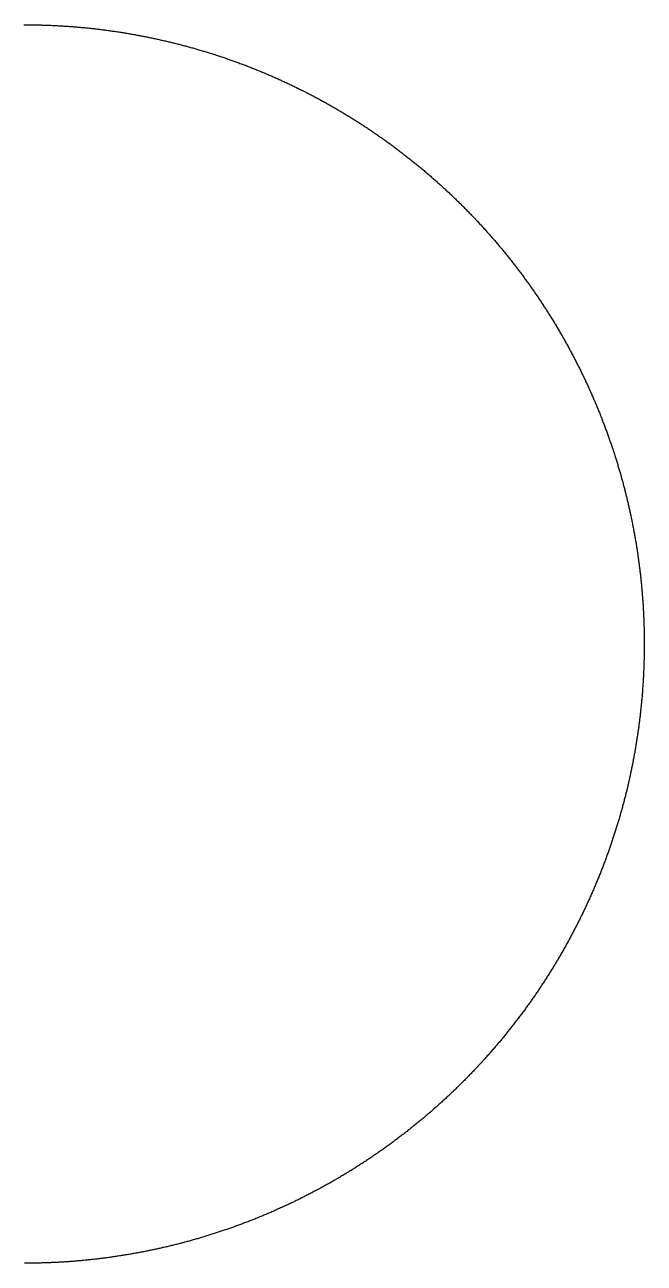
# Model space of a CAD drawing. Header units: metres. Extents: x -238 to 237, y -238 to 237.
# Drawn here: x -0.1 to 237.5, y -237.6 to 237.5 of the extents above; entities that cross this region are included whole.
import ezdxf

# ---------------------------------------------------------------- set-up
doc = ezdxf.new("R2010")
doc.units = ezdxf.units.M

msp = doc.modelspace()

# ---------------------------------------------------------------- linework, layer by layer
msp.add_lwpolyline([(-0.41, 237.48), (0.01, 237.48), (0.42, 237.48), (0.84, 237.48), (1.25, 237.48), (1.67, 237.48), (2.08, 237.47), (2.5, 237.47), (2.91, 237.46), (3.33, 237.46), (3.74, 237.45), (4.15, 237.44), (4.57, 237.44), (4.98, 237.43), (5.4, 237.42), (5.81, 237.41), (6.23, 237.4), (6.64, 237.39), (7.06, 237.37), (7.47, 237.36), (7.89, 237.35), (8.3, 237.33), (8.72, 237.32), (9.13, 237.3), (9.54, 237.29), (9.96, 237.27), (10.37, 237.25), (10.79, 237.23), (11.2, 237.21), (11.62, 237.19), (12.03, 237.17), (12.45, 237.15), (12.86, 237.13), (13.27, 237.1), (13.69, 237.08), (14.1, 237.06), (14.52, 237.03), (14.93, 237.01), (15.34, 236.98), (15.76, 236.95), (16.17, 236.92), (16.59, 236.89), (17, 236.87), (17.41, 236.83), (17.83, 236.8), (18.24, 236.77), (18.65, 236.74), (19.07, 236.71), (19.48, 236.67), (19.89, 236.64), (20.31, 236.6), (20.72, 236.57), (21.13, 236.53), (21.55, 236.49), (21.96, 236.45), (22.37, 236.42), (22.79, 236.38), (23.2, 236.34), (23.61, 236.29), (24.02, 236.25), (24.44, 236.21), (24.85, 236.17), (25.26, 236.12), (25.67, 236.08), (26.09, 236.03), (26.5, 235.99), (26.91, 235.94), (27.32, 235.89), (27.73, 235.84), (28.15, 235.8), (28.56, 235.75), (28.97, 235.7), (29.38, 235.64), (29.79, 235.59), (30.2, 235.54), (30.62, 235.49), (31.03, 235.43), (31.44, 235.38), (31.85, 235.32), (32.26, 235.27), (32.67, 235.21), (33.08, 235.15), (33.49, 235.09), (33.9, 235.03), (34.31, 234.97), (34.72, 234.91), (35.13, 234.85), (35.54, 234.79), (35.95, 234.73), (36.36, 234.66), (36.77, 234.6), (37.18, 234.54), (37.59, 234.47), (38, 234.4), (38.41, 234.34), (38.82, 234.27), (39.23, 234.2), (39.64, 234.13), (40.05, 234.06), (40.46, 233.99), (40.87, 233.92), (41.28, 233.85), (41.68, 233.78), (42.09, 233.7), (42.5, 233.63), (42.91, 233.55), (43.32, 233.48), (43.72, 233.4), (44.13, 233.33), (44.54, 233.25), (44.95, 233.17), (45.35, 233.09), (45.76, 233.01), (46.17, 232.93), (46.57, 232.85), (46.98, 232.77), (47.39, 232.68), (47.79, 232.6), (48.2, 232.52), (48.61, 232.43), (49.01, 232.35), (49.42, 232.26), (49.82, 232.17), (50.23, 232.09), (50.63, 232), (51.04, 231.91), (51.44, 231.82), (51.85, 231.73), (52.25, 231.64), (52.66, 231.55), (53.06, 231.45), (53.47, 231.36), (53.87, 231.27), (54.27, 231.17), (54.68, 231.08), (55.08, 230.98), (55.49, 230.88), (55.89, 230.79), (56.29, 230.69), (56.69, 230.59), (57.1, 230.49), (57.5, 230.39), (57.9, 230.29), (58.3, 230.19), (58.71, 230.09), (59.11, 229.98), (59.51, 229.88), (59.91, 229.77), (60.31, 229.67), (60.71, 229.56), (61.11, 229.46), (61.51, 229.35), (61.92, 229.24), (62.32, 229.13), (62.72, 229.02), (63.12, 228.91), (63.52, 228.8), (63.92, 228.69), (64.31, 228.58), (64.71, 228.47), (65.11, 228.35), (65.51, 228.24), (65.91, 228.12), (66.31, 228.01), (66.71, 227.89), (67.1, 227.77), (67.5, 227.66), (67.9, 227.54), (68.3, 227.42), (68.69, 227.3), (69.09, 227.18), (69.49, 227.06), (69.88, 226.94), (70.28, 226.81), (70.68, 226.69), (71.07, 226.57), (71.47, 226.44), (71.86, 226.32), (72.26, 226.19), (72.65, 226.06), (73.05, 225.94), (73.44, 225.81), (73.84, 225.68), (74.23, 225.55), (74.63, 225.42), (75.02, 225.29), (75.41, 225.16), (75.81, 225.03), (76.2, 224.89), (76.59, 224.76), (76.98, 224.62), (77.38, 224.49), (77.77, 224.35), (78.16, 224.22), (78.55, 224.08), (78.94, 223.94), (79.33, 223.81), (79.72, 223.67), (80.12, 223.53), (80.51, 223.39), (80.9, 223.24), (81.29, 223.1), (81.67, 222.96), (82.06, 222.82), (82.45, 222.67), (82.84, 222.53), (83.23, 222.38), (83.62, 222.24), (84.01, 222.09), (84.39, 221.94), (84.78, 221.8), (85.17, 221.65), (85.56, 221.5), (85.94, 221.35), (86.33, 221.2), (86.72, 221.05), (87.1, 220.9), (87.49, 220.74), (87.87, 220.59), (88.26, 220.44), (88.64, 220.28), (89.03, 220.13), (89.41, 219.97), (89.8, 219.81), (90.18, 219.66), (90.56, 219.5), (90.95, 219.34), (91.33, 219.18), (91.71, 219.02), (92.1, 218.86), (92.48, 218.7), (92.86, 218.54), (93.24, 218.37), (93.62, 218.21), (94, 218.05), (94.38, 217.88), (94.76, 217.72), (95.14, 217.55), (95.52, 217.38), (95.9, 217.22), (96.28, 217.05), (96.66, 216.88), (97.04, 216.71), (97.42, 216.54), (97.8, 216.37), (98.18, 216.2), (98.55, 216.03), (98.93, 215.85), (99.31, 215.68), (99.68, 215.51), (100.06, 215.33), (100.44, 215.16), (100.81, 214.98), (101.19, 214.8), (101.56, 214.63), (101.94, 214.45), (102.31, 214.27), (102.69, 214.09), (103.06, 213.91), (103.43, 213.73), (103.81, 213.55), (104.18, 213.37), (104.55, 213.19), (104.92, 213), (105.3, 212.82), (105.67, 212.64), (106.04, 212.45), (106.41, 212.26), (106.78, 212.08), (107.15, 211.89), (107.52, 211.7), (107.89, 211.52), (108.26, 211.33), (108.63, 211.14), (109, 210.95), (109.37, 210.76), (109.73, 210.56), (110.1, 210.37), (110.47, 210.18), (110.84, 209.99), (111.2, 209.79), (111.57, 209.6), (111.93, 209.4), (112.3, 209.21), (112.66, 209.01), (113.03, 208.81), (113.39, 208.61), (113.76, 208.42), (114.12, 208.22), (114.49, 208.02), (114.85, 207.82), (115.21, 207.62), (115.57, 207.41), (115.94, 207.21), (116.3, 207.01), (116.66, 206.81), (117.02, 206.6), (117.38, 206.4), (117.74, 206.19), (118.1, 205.99), (118.46, 205.78), (118.82, 205.57), (119.18, 205.36), (119.54, 205.15), (119.9, 204.95), (120.25, 204.74), (120.61, 204.53), (120.97, 204.31), (121.33, 204.1), (121.68, 203.89), (122.04, 203.68), (122.39, 203.46), (122.75, 203.25), (123.1, 203.03), (123.46, 202.82), (123.81, 202.6), (124.17, 202.39), (124.52, 202.17), (124.87, 201.95), (125.23, 201.73), (125.58, 201.51), (125.93, 201.29), (126.28, 201.07), (126.63, 200.85), (126.98, 200.63), (127.33, 200.41), (127.68, 200.19), (128.03, 199.96), (128.38, 199.74), (128.73, 199.51), (129.08, 199.29), (129.43, 199.06), (129.77, 198.84), (130.12, 198.61), (130.47, 198.38), (130.81, 198.15), (131.16, 197.92), (131.51, 197.7), (131.85, 197.47), (132.2, 197.23), (132.54, 197), (132.88, 196.77), (133.23, 196.54), (133.57, 196.31), (133.91, 196.07), (134.26, 195.84), (134.6, 195.6), (134.94, 195.37), (135.28, 195.13), (135.62, 194.89), (135.96, 194.66), (136.3, 194.42), (136.64, 194.18), (136.98, 193.94), (137.32, 193.7), (137.66, 193.46), (137.99, 193.22), (138.33, 192.98), (138.67, 192.74), (139, 192.5), (139.34, 192.25), (139.68, 192.01), (140.01, 191.76), (140.35, 191.52), (140.68, 191.27), (141.01, 191.03), (141.35, 190.78), (141.68, 190.53), (142.01, 190.29), (142.35, 190.04), (142.68, 189.79), (143.01, 189.54), (143.34, 189.29), (143.67, 189.04), (144, 188.79), (144.33, 188.54), (144.66, 188.28), (144.99, 188.03), (145.32, 187.78), (145.64, 187.52), (145.97, 187.27), (146.3, 187.01), (146.62, 186.76), (146.95, 186.5), (147.28, 186.24), (147.6, 185.98), (147.93, 185.73), (148.25, 185.47), (148.57, 185.21), (148.9, 184.95), (149.22, 184.69), (149.54, 184.43), (149.86, 184.17), (150.19, 183.9), (150.51, 183.64), (150.83, 183.38), (151.15, 183.11), (151.47, 182.85), (151.79, 182.58), (152.11, 182.32), (152.42, 182.05), (152.74, 181.79), (153.06, 181.52), (153.38, 181.25), (153.69, 180.98), (154.01, 180.71), (154.32, 180.45), (154.64, 180.18), (154.95, 179.91), (155.27, 179.63), (155.58, 179.36), (155.89, 179.09), (156.21, 178.82), (156.52, 178.54), (156.83, 178.27), (157.14, 178), (157.45, 177.72), (157.76, 177.45), (158.07, 177.17), (158.38, 176.89), (158.69, 176.62), (159, 176.34), (159.31, 176.06), (159.61, 175.78), (159.92, 175.5), (160.23, 175.22), (160.53, 174.94), (160.84, 174.66), (161.14, 174.38), (161.45, 174.1), (161.75, 173.82), (162.05, 173.54), (162.36, 173.25), (162.66, 172.97), (162.96, 172.68), (163.26, 172.4), (163.56, 172.11), (163.86, 171.83), (164.16, 171.54), (164.46, 171.25), (164.76, 170.97), (165.06, 170.68), (165.36, 170.39), (165.66, 170.1), (165.95, 169.81), (166.25, 169.52), (166.55, 169.23), (166.84, 168.94), (167.14, 168.65), (167.43, 168.35), (167.72, 168.06), (168.02, 167.77), (168.31, 167.47), (168.6, 167.18), (168.9, 166.89), (169.19, 166.59), (169.48, 166.29), (169.77, 166), (170.06, 165.7), (170.35, 165.4), (170.64, 165.11), (170.92, 164.81), (171.21, 164.51), (171.5, 164.21), (171.78, 163.91), (172.07, 163.61), (172.36, 163.31), (172.64, 163.01), (172.93, 162.71), (173.21, 162.4), (173.49, 162.1), (173.78, 161.8), (174.06, 161.49), (174.34, 161.19), (174.62, 160.88), (174.9, 160.58), (175.18, 160.27), (175.46, 159.97), (175.74, 159.66), (176.02, 159.35), (176.3, 159.05), (176.58, 158.74), (176.85, 158.43), (177.13, 158.12), (177.41, 157.81), (177.68, 157.5), (177.96, 157.19), (178.23, 156.88), (178.5, 156.57), (178.78, 156.25), (179.05, 155.94), (179.32, 155.63), (179.59, 155.31), (179.87, 155), (180.14, 154.69), (180.41, 154.37), (180.68, 154.06), (180.94, 153.74), (181.21, 153.42), (181.48, 153.11), (181.75, 152.79), (182.01, 152.47), (182.28, 152.15), (182.55, 151.84), (182.81, 151.52), (183.08, 151.2), (183.34, 150.88), (183.6, 150.56), (183.87, 150.24), (184.13, 149.91), (184.39, 149.59), (184.65, 149.27), (184.91, 148.95), (185.17, 148.62), (185.43, 148.3), (185.69, 147.98), (185.95, 147.65), (186.21, 147.33), (186.46, 147), (186.72, 146.67), (186.98, 146.35), (187.23, 146.02), (187.49, 145.69), (187.74, 145.37), (187.99, 145.04), (188.25, 144.71), (188.5, 144.38), (188.75, 144.05), (189, 143.72), (189.25, 143.39), (189.5, 143.06), (189.75, 142.73), (190, 142.4), (190.25, 142.07), (190.5, 141.73), (190.75, 141.4), (190.99, 141.07), (191.24, 140.73), (191.49, 140.4), (191.73, 140.06), (191.97, 139.73), (192.22, 139.39), (192.46, 139.06), (192.7, 138.72), (192.95, 138.38), (193.19, 138.05), (193.43, 137.71), (193.67, 137.37), (193.91, 137.03), (194.15, 136.69), (194.39, 136.35), (194.62, 136.01), (194.86, 135.67), (195.1, 135.33), (195.34, 134.99), (195.57, 134.65), (195.81, 134.31), (196.04, 133.97), (196.27, 133.62), (196.51, 133.28), (196.74, 132.94), (196.97, 132.59), (197.2, 132.25), (197.43, 131.9), (197.66, 131.56), (197.89, 131.21), (198.12, 130.87), (198.35, 130.52), (198.58, 130.18), (198.81, 129.83), (199.03, 129.48), (199.26, 129.13), (199.48, 128.78), (199.71, 128.44), (199.93, 128.09), (200.16, 127.74), (200.38, 127.39), (200.6, 127.04), (200.82, 126.69), (201.04, 126.34), (201.26, 125.98), (201.48, 125.63), (201.7, 125.28), (201.92, 124.93), (202.14, 124.58), (202.36, 124.22), (202.57, 123.87), (202.79, 123.51), (203.01, 123.16), (203.22, 122.81), (203.44, 122.45), (203.65, 122.09), (203.86, 121.74), (204.07, 121.38), (204.29, 121.03), (204.5, 120.67), (204.71, 120.31), (204.92, 119.95), (205.13, 119.6), (205.34, 119.24), (205.54, 118.88), (205.75, 118.52), (205.96, 118.16), (206.16, 117.8), (206.37, 117.44), (206.58, 117.08), (206.78, 116.72), (206.98, 116.36), (207.19, 115.99), (207.39, 115.63), (207.59, 115.27), (207.79, 114.91), (207.99, 114.54), (208.19, 114.18), (208.39, 113.82), (208.59, 113.45), (208.79, 113.09), (208.98, 112.72), (209.18, 112.36), (209.38, 111.99), (209.57, 111.63), (209.77, 111.26), (209.96, 110.89), (210.16, 110.53), (210.35, 110.16), (210.54, 109.79), (210.73, 109.42), (210.92, 109.06), (211.11, 108.69), (211.3, 108.32), (211.49, 107.95), (211.68, 107.58), (211.87, 107.21), (212.05, 106.84), (212.24, 106.47), (212.43, 106.1), (212.61, 105.73), (212.8, 105.35), (212.98, 104.98), (213.16, 104.61), (213.35, 104.24), (213.53, 103.87), (213.71, 103.49), (213.89, 103.12), (214.07, 102.74), (214.25, 102.37), (214.43, 102), (214.61, 101.62), (214.78, 101.25), (214.96, 100.87), (215.14, 100.5), (215.31, 100.12), (215.49, 99.74), (215.66, 99.37), (215.83, 98.99), (216.01, 98.61), (216.18, 98.24), (216.35, 97.86), (216.52, 97.48), (216.69, 97.1), (216.86, 96.72), (217.03, 96.34), (217.2, 95.96), (217.36, 95.59), (217.53, 95.21), (217.7, 94.83), (217.86, 94.44), (218.03, 94.06), (218.19, 93.68), (218.35, 93.3), (218.52, 92.92), (218.68, 92.54), (218.84, 92.16), (219, 91.77), (219.16, 91.39), (219.32, 91.01), (219.48, 90.63), (219.64, 90.24), (219.79, 89.86), (219.95, 89.47), (220.11, 89.09), (220.26, 88.7), (220.42, 88.32), (220.57, 87.93), (220.72, 87.55), (220.88, 87.16), (221.03, 86.78), (221.18, 86.39), (221.33, 86.01), (221.48, 85.62), (221.63, 85.23), (221.78, 84.84), (221.93, 84.46), (222.07, 84.07), (222.22, 83.68), (222.37, 83.29), (222.51, 82.9), (222.66, 82.52), (222.8, 82.13), (222.94, 81.74), (223.09, 81.35), (223.23, 80.96), (223.37, 80.57), (223.51, 80.18), (223.65, 79.79), (223.79, 79.4), (223.93, 79), (224.07, 78.61), (224.2, 78.22), (224.34, 77.83), (224.47, 77.44), (224.61, 77.05), (224.74, 76.65), (224.88, 76.26), (225.01, 75.87), (225.14, 75.47), (225.27, 75.08), (225.4, 74.69), (225.54, 74.29), (225.66, 73.9), (225.79, 73.51), (225.92, 73.11), (226.05, 72.72), (226.18, 72.32), (226.3, 71.93), (226.43, 71.53), (226.55, 71.14), (226.68, 70.74), (226.8, 70.34), (226.92, 69.95), (227.04, 69.55), (227.17, 69.15), (227.29, 68.76), (227.41, 68.36), (227.52, 67.96), (227.64, 67.56), (227.76, 67.17), (227.88, 66.77), (227.99, 66.37), (228.11, 65.97), (228.23, 65.57), (228.34, 65.18), (228.45, 64.78), (228.57, 64.38), (228.68, 63.98), (228.79, 63.58), (228.9, 63.18), (229.01, 62.78), (229.12, 62.38), (229.23, 61.98), (229.34, 61.58), (229.44, 61.18), (229.55, 60.78), (229.66, 60.38), (229.76, 59.97), (229.87, 59.57), (229.97, 59.17), (230.07, 58.77), (230.18, 58.37), (230.28, 57.97), (230.38, 57.56), (230.48, 57.16), (230.58, 56.76), (230.68, 56.35), (230.78, 55.95), (230.87, 55.55), (230.97, 55.15), (231.07, 54.74), (231.16, 54.34), (231.26, 53.93), (231.35, 53.53), (231.44, 53.13), (231.54, 52.72), (231.63, 52.32), (231.72, 51.91), (231.81, 51.51), (231.9, 51.1), (231.99, 50.7), (232.08, 50.29), (232.16, 49.89), (232.25, 49.48), (232.34, 49.08), (232.42, 48.67), (232.51, 48.26), (232.59, 47.86), (232.67, 47.45), (232.76, 47.04), (232.84, 46.64), (232.92, 46.23), (233, 45.82), (233.08, 45.42), (233.16, 45.01), (233.24, 44.6), (233.32, 44.19), (233.39, 43.79), (233.47, 43.38), (233.54, 42.97), (233.62, 42.56), (233.69, 42.16), (233.77, 41.75), (233.84, 41.34), (233.91, 40.93), (233.98, 40.52), (234.05, 40.11), (234.12, 39.7), (234.19, 39.29), (234.26, 38.89), (234.33, 38.48), (234.39, 38.07), (234.46, 37.66), (234.53, 37.25), (234.59, 36.84), (234.65, 36.43), (234.72, 36.02), (234.78, 35.61), (234.84, 35.2), (234.9, 34.79), (234.96, 34.38), (235.02, 33.97), (235.08, 33.56), (235.14, 33.15), (235.2, 32.74), (235.26, 32.32), (235.31, 31.91), (235.37, 31.5), (235.42, 31.09), (235.48, 30.68), (235.53, 30.27), (235.58, 29.86), (235.63, 29.45), (235.69, 29.03), (235.74, 28.62), (235.79, 28.21), (235.83, 27.8), (235.88, 27.39), (235.93, 26.97), (235.98, 26.56), (236.02, 26.15), (236.07, 25.74), (236.11, 25.33), (236.16, 24.91), (236.2, 24.5), (236.24, 24.09), (236.29, 23.67), (236.33, 23.26), (236.37, 22.85), (236.41, 22.44), (236.45, 22.02), (236.48, 21.61), (236.52, 21.2), (236.56, 20.78), (236.59, 20.37), (236.63, 19.96), (236.66, 19.54), (236.7, 19.13), (236.73, 18.72), (236.76, 18.3), (236.79, 17.89), (236.83, 17.48), (236.86, 17.06), (236.89, 16.65), (236.91, 16.24), (236.94, 15.82), (236.97, 15.41), (237, 14.99), (237.02, 14.58), (237.05, 14.17), (237.07, 13.75), (237.1, 13.34), (237.12, 12.92), (237.14, 12.51), (237.16, 12.09), (237.18, 11.68), (237.2, 11.27), (237.22, 10.85), (237.24, 10.44), (237.26, 10.02), (237.28, 9.61), (237.29, 9.19), (237.31, 8.78), (237.32, 8.36), (237.34, 7.95), (237.35, 7.54), (237.37, 7.12), (237.38, 6.71), (237.39, 6.29), (237.4, 5.88), (237.41, 5.46), (237.42, 5.05), (237.43, 4.63), (237.43, 4.22), (237.44, 3.8), (237.45, 3.39), (237.45, 2.97), (237.46, 2.56), (237.46, 2.14), (237.46, 1.73), (237.47, 1.31), (237.47, 0.9), (237.47, 0.49), (237.47, 0.07), (237.47, 0), (237.47, 0), (237.47, -0.34), (237.47, -0.76), (237.47, -1.17), (237.46, -1.59), (237.46, -2), (237.46, -2.42), (237.46, -2.42), (237.45, -2.83), (237.45, -3.25), (237.44, -3.66), (237.44, -4.08), (237.43, -4.49), (237.42, -4.91), (237.41, -5.32), (237.41, -5.74), (237.4, -6.15), (237.38, -6.57), (237.37, -6.98), (237.36, -7.39), (237.35, -7.81), (237.33, -8.22), (237.32, -8.64), (237.3, -9.05), (237.29, -9.47), (237.27, -9.88), (237.25, -10.3), (237.24, -10.71), (237.22, -11.13), (237.2, -11.54), (237.18, -11.95), (237.16, -12.37), (237.13, -12.78), (237.11, -13.2), (237.09, -13.61), (237.06, -14.02), (237.04, -14.44), (237.01, -14.85), (236.99, -15.27), (236.96, -15.68), (236.93, -16.09), (236.9, -16.51), (236.87, -16.92), (236.84, -17.34), (236.81, -17.75), (236.78, -18.16), (236.75, -18.58), (236.72, -18.99), (236.68, -19.4), (236.65, -19.82), (236.62, -20.23), (236.58, -20.64), (236.54, -21.06), (236.51, -21.47), (236.47, -21.88), (236.43, -22.3), (236.39, -22.71), (236.35, -23.12), (236.31, -23.54), (236.27, -23.95), (236.23, -24.36), (236.18, -24.77), (236.14, -25.19), (236.1, -25.6), (236.05, -26.01), (236.01, -26.42), (235.96, -26.83), (235.91, -27.25), (235.86, -27.66), (235.82, -28.07), (235.77, -28.48), (235.72, -28.89), (235.67, -29.31), (235.61, -29.72), (235.56, -30.13), (235.51, -30.54), (235.46, -30.95), (235.4, -31.36), (235.35, -31.77), (235.29, -32.19), (235.23, -32.6), (235.18, -33.01), (235.12, -33.42), (235.06, -33.83), (235, -34.24), (234.94, -34.65), (234.88, -35.06), (234.82, -35.47), (234.76, -35.88), (234.69, -36.29), (234.63, -36.7), (234.57, -37.11), (234.5, -37.52), (234.43, -37.93), (234.37, -38.34), (234.3, -38.75), (234.23, -39.16), (234.16, -39.57), (234.09, -39.98), (234.02, -40.38), (233.95, -40.79), (233.88, -41.2), (233.81, -41.61), (233.74, -42.02), (233.66, -42.43), (233.59, -42.83), (233.51, -43.24), (233.44, -43.65), (233.36, -44.06), (233.28, -44.47), (233.21, -44.87), (233.13, -45.28), (233.05, -45.69), (232.97, -46.09), (232.89, -46.5), (232.81, -46.91), (232.72, -47.31), (232.64, -47.72), (232.56, -48.13), (232.47, -48.53), (232.39, -48.94), (232.3, -49.35), (232.22, -49.75), (232.13, -50.16), (232.04, -50.56), (231.95, -50.97), (231.86, -51.37), (231.77, -51.78), (231.68, -52.18), (231.59, -52.59), (231.5, -52.99), (231.41, -53.4), (231.31, -53.8), (231.22, -54.2), (231.12, -54.61), (231.03, -55.01), (230.93, -55.41), (230.83, -55.82), (230.74, -56.22), (230.64, -56.62), (230.54, -57.03), (230.44, -57.43), (230.34, -57.83), (230.24, -58.23), (230.14, -58.64), (230.03, -59.04), (229.93, -59.44), (229.82, -59.84), (229.72, -60.24), (229.61, -60.64), (229.51, -61.04), (229.4, -61.45), (229.29, -61.85), (229.19, -62.25), (229.08, -62.65), (228.97, -63.05), (228.86, -63.45), (228.75, -63.85), (228.63, -64.25), (228.52, -64.65), (228.41, -65.04), (228.29, -65.44), (228.18, -65.84), (228.06, -66.24), (227.95, -66.64), (227.83, -67.04), (227.71, -67.43), (227.6, -67.83), (227.48, -68.23), (227.36, -68.63), (227.24, -69.02), (227.12, -69.42), (227, -69.82), (226.87, -70.21), (226.75, -70.61), (226.63, -71.01), (226.5, -71.4), (226.38, -71.8), (226.25, -72.19), (226.13, -72.59), (226, -72.98), (225.87, -73.38), (225.74, -73.77), (225.61, -74.17), (225.48, -74.56), (225.35, -74.95), (225.22, -75.35), (225.09, -75.74), (224.96, -76.13), (224.82, -76.53), (224.69, -76.92), (224.56, -77.31), (224.42, -77.7), (224.28, -78.1), (224.15, -78.49), (224.01, -78.88), (223.87, -79.27), (223.73, -79.66), (223.59, -80.05), (223.45, -80.44), (223.31, -80.83), (223.17, -81.22), (223.03, -81.61), (222.89, -82), (222.74, -82.39), (222.6, -82.78), (222.46, -83.17), (222.31, -83.56), (222.16, -83.94), (222.02, -84.33), (221.87, -84.72), (221.72, -85.11), (221.57, -85.49), (221.42, -85.88), (221.27, -86.27), (221.12, -86.65), (220.97, -87.04), (220.82, -87.43), (220.66, -87.81), (220.51, -88.2), (220.36, -88.58), (220.2, -88.97), (220.05, -89.35), (219.89, -89.74), (219.73, -90.12), (219.57, -90.5), (219.42, -90.89), (219.26, -91.27), (219.1, -91.65), (218.94, -92.04), (218.78, -92.42), (218.62, -92.8), (218.45, -93.18), (218.29, -93.56), (218.13, -93.94), (217.96, -94.32), (217.8, -94.71), (217.63, -95.09), (217.46, -95.47), (217.3, -95.85), (217.13, -96.22), (216.96, -96.6), (216.79, -96.98), (216.62, -97.36), (216.45, -97.74), (216.28, -98.12), (216.11, -98.5), (215.94, -98.87), (215.77, -99.25), (215.59, -99.63), (215.42, -100), (215.24, -100.38), (215.07, -100.75), (214.89, -101.13), (214.71, -101.51), (214.54, -101.88), (214.36, -102.25), (214.18, -102.63), (214, -103), (213.82, -103.38), (213.64, -103.75), (213.46, -104.12), (213.28, -104.5), (213.09, -104.87), (212.91, -105.24), (212.73, -105.61), (212.54, -105.98), (212.36, -106.35), (212.17, -106.73), (211.98, -107.1), (211.8, -107.47), (211.61, -107.84), (211.42, -108.21), (211.23, -108.57), (211.04, -108.94), (210.85, -109.31), (210.66, -109.68), (210.47, -110.05), (210.27, -110.41), (210.08, -110.78), (209.89, -111.15), (209.69, -111.52), (209.5, -111.88), (209.3, -112.25), (209.11, -112.61), (208.91, -112.98), (208.71, -113.34), (208.51, -113.71), (208.31, -114.07), (208.11, -114.43), (207.91, -114.8), (207.71, -115.16), (207.51, -115.52), (207.31, -115.89), (207.11, -116.25), (206.9, -116.61), (206.7, -116.97), (206.5, -117.33), (206.29, -117.69), (206.09, -118.05), (205.88, -118.41), (205.67, -118.77), (205.46, -119.13), (205.26, -119.49), (205.05, -119.85), (204.84, -120.21), (204.63, -120.56), (204.42, -120.92), (204.2, -121.28), (203.99, -121.63), (203.78, -121.99), (203.57, -122.35), (203.35, -122.7), (203.14, -123.06), (202.92, -123.41), (202.71, -123.77), (202.49, -124.12), (202.27, -124.47), (202.06, -124.83), (201.84, -125.18), (201.62, -125.53), (201.4, -125.88), (201.18, -126.23), (200.96, -126.59), (200.74, -126.94), (200.52, -127.29), (200.29, -127.64), (200.07, -127.99), (199.85, -128.34), (199.62, -128.68), (199.4, -129.03), (199.17, -129.38), (198.95, -129.73), (198.72, -130.08), (198.49, -130.42), (198.26, -130.77), (198.03, -131.12), (197.81, -131.46), (197.58, -131.81), (197.34, -132.15), (197.11, -132.5), (196.88, -132.84), (196.65, -133.18), (196.42, -133.53), (196.18, -133.87), (195.95, -134.21), (195.72, -134.55), (195.48, -134.9), (195.24, -135.24), (195.01, -135.58), (194.77, -135.92), (194.53, -136.26), (194.29, -136.6), (194.06, -136.94), (193.82, -137.28), (193.58, -137.62), (193.34, -137.95), (193.1, -138.29), (192.85, -138.63), (192.61, -138.96), (192.37, -139.3), (192.12, -139.64), (191.88, -139.97), (191.64, -140.31), (191.39, -140.64), (191.14, -140.98), (190.9, -141.31), (190.65, -141.64), (190.4, -141.98), (190.16, -142.31), (189.91, -142.64), (189.66, -142.97), (189.41, -143.3), (189.16, -143.63), (188.91, -143.96), (188.65, -144.29), (188.4, -144.62), (188.15, -144.95), (187.9, -145.28), (187.64, -145.61), (187.39, -145.93), (187.13, -146.26), (186.88, -146.59), (186.62, -146.91), (186.36, -147.24), (186.11, -147.57), (185.85, -147.89), (185.59, -148.22), (185.33, -148.54), (185.07, -148.86), (184.81, -149.19), (184.55, -149.51), (184.29, -149.83), (184.03, -150.15), (183.76, -150.47), (183.5, -150.79), (183.24, -151.11), (182.97, -151.43), (182.71, -151.75), (182.44, -152.07), (182.18, -152.39), (181.91, -152.71), (181.64, -153.03), (181.38, -153.34), (181.11, -153.66), (180.84, -153.98), (180.57, -154.29), (180.3, -154.61), (180.03, -154.92), (179.76, -155.24), (179.49, -155.55), (179.22, -155.86), (178.95, -156.18), (178.67, -156.49), (178.4, -156.8), (178.13, -157.11), (177.85, -157.42), (177.58, -157.73), (177.3, -158.04), (177.02, -158.35), (176.75, -158.66), (176.47, -158.97), (176.19, -159.28), (175.91, -159.59), (175.63, -159.89), (175.35, -160.2), (175.07, -160.51), (174.79, -160.81), (174.51, -161.12), (174.23, -161.42), (173.95, -161.72), (173.67, -162.03), (173.38, -162.33), (173.1, -162.63), (172.82, -162.94), (172.53, -163.24), (172.25, -163.54), (171.96, -163.84), (171.67, -164.14), (171.39, -164.44), (171.1, -164.74), (170.81, -165.04), (170.52, -165.33), (170.23, -165.63), (169.94, -165.93), (169.65, -166.23), (169.36, -166.52), (169.07, -166.82), (168.78, -167.11), (168.49, -167.41), (168.2, -167.7), (167.9, -168), (167.61, -168.29), (167.32, -168.58), (167.02, -168.87), (166.73, -169.16), (166.43, -169.46), (166.13, -169.75), (165.84, -170.04), (165.54, -170.33), (165.24, -170.61), (164.95, -170.9), (164.65, -171.19), (164.35, -171.48), (164.05, -171.76), (163.75, -172.05), (163.45, -172.34), (163.15, -172.62), (162.84, -172.91), (162.54, -173.19), (162.24, -173.47), (161.94, -173.76), (161.63, -174.04), (161.33, -174.32), (161.02, -174.6), (160.72, -174.88), (160.41, -175.17), (160.11, -175.45), (159.8, -175.72), (159.49, -176), (159.19, -176.28), (158.88, -176.56), (158.57, -176.84), (158.26, -177.11), (157.95, -177.39), (157.64, -177.67), (157.33, -177.94), (157.02, -178.22), (156.71, -178.49), (156.4, -178.76), (156.08, -179.04), (155.77, -179.31), (155.46, -179.58), (155.14, -179.85), (154.83, -180.12), (154.51, -180.39), (154.2, -180.66), (153.88, -180.93), (153.57, -181.2), (153.25, -181.47), (152.93, -181.73), (152.62, -182), (152.3, -182.27), (151.98, -182.53), (151.66, -182.8), (151.34, -183.06), (151.02, -183.33), (150.7, -183.59), (150.38, -183.85), (150.06, -184.12), (149.74, -184.38), (149.42, -184.64), (149.09, -184.9), (148.77, -185.16), (148.45, -185.42), (148.12, -185.68), (147.8, -185.94), (147.47, -186.2), (147.15, -186.45), (146.82, -186.71), (146.5, -186.97), (146.17, -187.22), (145.84, -187.48), (145.51, -187.73), (145.19, -187.99), (144.86, -188.24), (144.53, -188.49), (144.2, -188.74), (143.87, -189), (143.54, -189.25), (143.21, -189.5), (142.88, -189.75), (142.55, -190), (142.21, -190.24), (141.88, -190.49), (141.55, -190.74), (141.22, -190.99), (140.88, -191.23), (140.55, -191.48), (140.21, -191.72), (139.88, -191.97), (139.54, -192.21), (139.21, -192.46), (138.87, -192.7), (138.53, -192.94), (138.2, -193.18), (137.86, -193.42), (137.52, -193.67), (137.18, -193.91), (136.84, -194.14), (136.51, -194.38), (136.17, -194.62), (135.83, -194.86), (135.49, -195.1), (135.14, -195.33), (134.8, -195.57), (134.46, -195.8), (134.12, -196.04), (133.78, -196.27), (133.43, -196.51), (133.09, -196.74), (132.75, -196.97), (132.4, -197.2), (132.06, -197.43), (131.71, -197.66), (131.37, -197.89), (131.02, -198.12), (130.68, -198.35), (130.33, -198.58), (129.98, -198.81), (129.64, -199.03), (129.29, -199.26), (128.94, -199.49), (128.59, -199.71), (128.24, -199.93), (127.89, -200.16), (127.54, -200.38), (127.19, -200.6), (126.84, -200.83), (126.49, -201.05), (126.14, -201.27), (125.79, -201.49), (125.44, -201.71), (125.08, -201.93), (124.73, -202.14), (124.38, -202.36), (124.02, -202.58), (123.67, -202.8), (123.32, -203.01), (122.96, -203.23), (122.61, -203.44), (122.25, -203.65), (121.9, -203.87), (121.54, -204.08), (121.18, -204.29), (120.83, -204.5), (120.47, -204.71), (120.11, -204.92), (119.75, -205.13), (119.39, -205.34), (119.04, -205.55), (118.68, -205.76), (118.32, -205.97), (117.96, -206.17), (117.6, -206.38), (117.24, -206.58), (116.88, -206.79), (116.52, -206.99), (116.15, -207.19), (115.79, -207.4), (115.43, -207.6), (115.07, -207.8), (114.7, -208), (114.34, -208.2), (113.98, -208.4), (113.61, -208.6), (113.25, -208.8), (112.88, -209), (112.52, -209.19), (112.15, -209.39), (111.79, -209.58), (111.42, -209.78), (111.05, -209.97), (110.69, -210.17), (110.32, -210.36), (109.95, -210.55), (109.59, -210.74), (109.22, -210.94), (108.85, -211.13), (108.48, -211.32), (108.11, -211.51), (107.74, -211.69), (107.37, -211.88), (107, -212.07), (106.63, -212.26), (106.26, -212.44), (105.89, -212.63), (105.52, -212.81), (105.15, -213), (104.77, -213.18), (104.4, -213.36), (104.03, -213.54), (103.66, -213.73), (103.28, -213.91), (102.91, -214.09), (102.53, -214.27), (102.16, -214.44), (101.79, -214.62), (101.41, -214.8), (101.04, -214.98), (100.66, -215.15), (100.28, -215.33), (99.91, -215.5), (99.53, -215.68), (99.15, -215.85), (98.78, -216.02), (98.4, -216.2), (98.02, -216.37), (97.64, -216.54), (97.27, -216.71), (96.89, -216.88), (96.51, -217.05), (96.13, -217.22), (95.75, -217.38), (95.37, -217.55), (94.99, -217.72), (94.61, -217.88), (94.23, -218.05), (93.85, -218.21), (93.47, -218.38), (93.09, -218.54), (92.7, -218.7), (92.32, -218.86), (91.94, -219.02), (91.56, -219.18), (91.17, -219.34), (90.79, -219.5), (90.41, -219.66), (90.02, -219.82), (89.64, -219.98), (89.26, -220.13), (88.87, -220.29), (88.49, -220.44), (88.1, -220.6), (87.72, -220.75), (87.33, -220.9), (86.95, -221.06), (86.56, -221.21), (86.17, -221.36), (85.79, -221.51), (85.4, -221.66), (85.01, -221.81), (84.62, -221.95), (84.24, -222.1), (83.85, -222.25), (83.46, -222.39), (83.07, -222.54), (82.68, -222.69), (82.29, -222.83), (81.91, -222.97), (81.52, -223.12), (81.13, -223.26), (80.74, -223.4), (80.35, -223.54), (79.96, -223.68), (79.56, -223.82), (79.17, -223.96), (78.78, -224.1), (78.39, -224.23), (78, -224.37), (77.61, -224.51), (77.22, -224.64), (76.82, -224.78), (76.43, -224.91), (76.04, -225.04), (75.64, -225.18), (75.25, -225.31), (74.86, -225.44), (74.46, -225.57), (74.07, -225.7), (73.68, -225.83), (73.28, -225.96), (72.89, -226.08), (72.49, -226.21), (72.1, -226.34), (71.7, -226.46), (71.31, -226.59), (70.91, -226.71), (70.51, -226.84), (70.12, -226.96), (69.72, -227.08), (69.33, -227.2), (68.93, -227.32), (68.53, -227.44), (68.13, -227.56), (67.74, -227.68), (67.34, -227.8), (66.94, -227.92), (66.54, -228.03), (66.14, -228.15), (65.75, -228.26), (65.35, -228.38), (64.95, -228.49), (64.55, -228.61), (64.15, -228.72), (63.75, -228.83), (63.35, -228.94), (62.95, -229.05), (62.55, -229.16), (62.15, -229.27), (61.75, -229.38), (61.35, -229.49), (60.95, -229.59), (60.55, -229.7), (60.15, -229.8), (59.75, -229.91), (59.34, -230.01), (58.94, -230.12), (58.54, -230.22), (58.14, -230.32), (57.74, -230.42), (57.33, -230.52), (56.93, -230.62), (56.53, -230.72), (56.13, -230.82), (55.72, -230.92), (55.32, -231.02), (54.92, -231.11), (54.51, -231.21), (54.11, -231.3), (53.7, -231.4), (53.3, -231.49), (52.9, -231.58), (52.49, -231.68), (52.09, -231.77), (51.68, -231.86), (51.28, -231.95), (50.87, -232.04), (50.47, -232.13), (50.06, -232.21), (49.66, -232.3), (49.25, -232.39), (48.84, -232.47), (48.44, -232.56), (48.03, -232.64), (47.63, -232.73), (47.22, -232.81), (46.81, -232.89), (46.41, -232.97), (46, -233.05), (45.59, -233.13), (45.18, -233.21), (44.78, -233.29), (44.37, -233.37), (43.96, -233.45), (43.55, -233.52), (43.15, -233.6), (42.74, -233.67), (42.33, -233.75), (41.92, -233.82), (41.51, -233.89), (41.11, -233.97), (40.7, -234.04), (40.29, -234.11), (39.88, -234.18), (39.47, -234.25), (39.06, -234.32), (38.65, -234.38), (38.24, -234.45), (37.83, -234.52), (37.42, -234.58), (37.01, -234.65), (36.6, -234.71), (36.2, -234.78), (35.79, -234.84), (35.37, -234.9), (34.96, -234.96), (34.55, -235.02), (34.14, -235.08), (33.73, -235.14), (33.32, -235.2), (32.91, -235.26), (32.5, -235.32), (32.09, -235.37), (31.68, -235.43), (31.27, -235.49), (30.86, -235.54), (30.45, -235.59), (30.03, -235.65), (29.62, -235.7), (29.21, -235.75), (28.8, -235.8), (28.39, -235.85), (27.98, -235.9), (27.56, -235.95), (27.15, -236), (26.74, -236.04), (26.33, -236.09), (25.92, -236.14), (25.5, -236.18), (25.09, -236.22), (24.68, -236.27), (24.27, -236.31), (23.85, -236.35), (23.44, -236.39), (23.03, -236.44), (22.61, -236.48), (22.2, -236.51), (21.79, -236.55), (21.37, -236.59), (20.96, -236.63), (20.55, -236.66), (20.14, -236.7), (19.72, -236.73), (19.31, -236.77), (18.9, -236.8), (18.48, -236.84), (18.07, -236.87), (17.65, -236.9), (17.24, -236.93), (16.83, -236.96), (16.41, -236.99), (16, -237.02), (15.59, -237.04), (15.17, -237.07), (14.76, -237.1), (14.34, -237.12), (13.93, -237.15), (13.52, -237.17), (13.1, -237.19), (12.69, -237.22), (12.27, -237.24), (11.86, -237.26), (11.44, -237.28), (11.03, -237.3), (10.62, -237.32), (10.2, -237.34), (9.79, -237.36), (9.37, -237.37), (8.96, -237.39), (8.54, -237.4), (8.13, -237.42), (7.71, -237.43), (7.3, -237.45), (6.88, -237.46), (6.47, -237.47), (6.06, -237.48), (5.64, -237.49), (5.23, -237.5), (4.81, -237.51), (4.4, -237.52), (3.98, -237.53), (3.57, -237.53), (3.15, -237.54), (2.74, -237.54), (2.32, -237.55), (1.91, -237.55), (1.49, -237.55), (1.08, -237.56), (0.66, -237.56), (0.25, -237.56), (-0.17, -237.56)])

doc.saveas('drawing.dxf')
